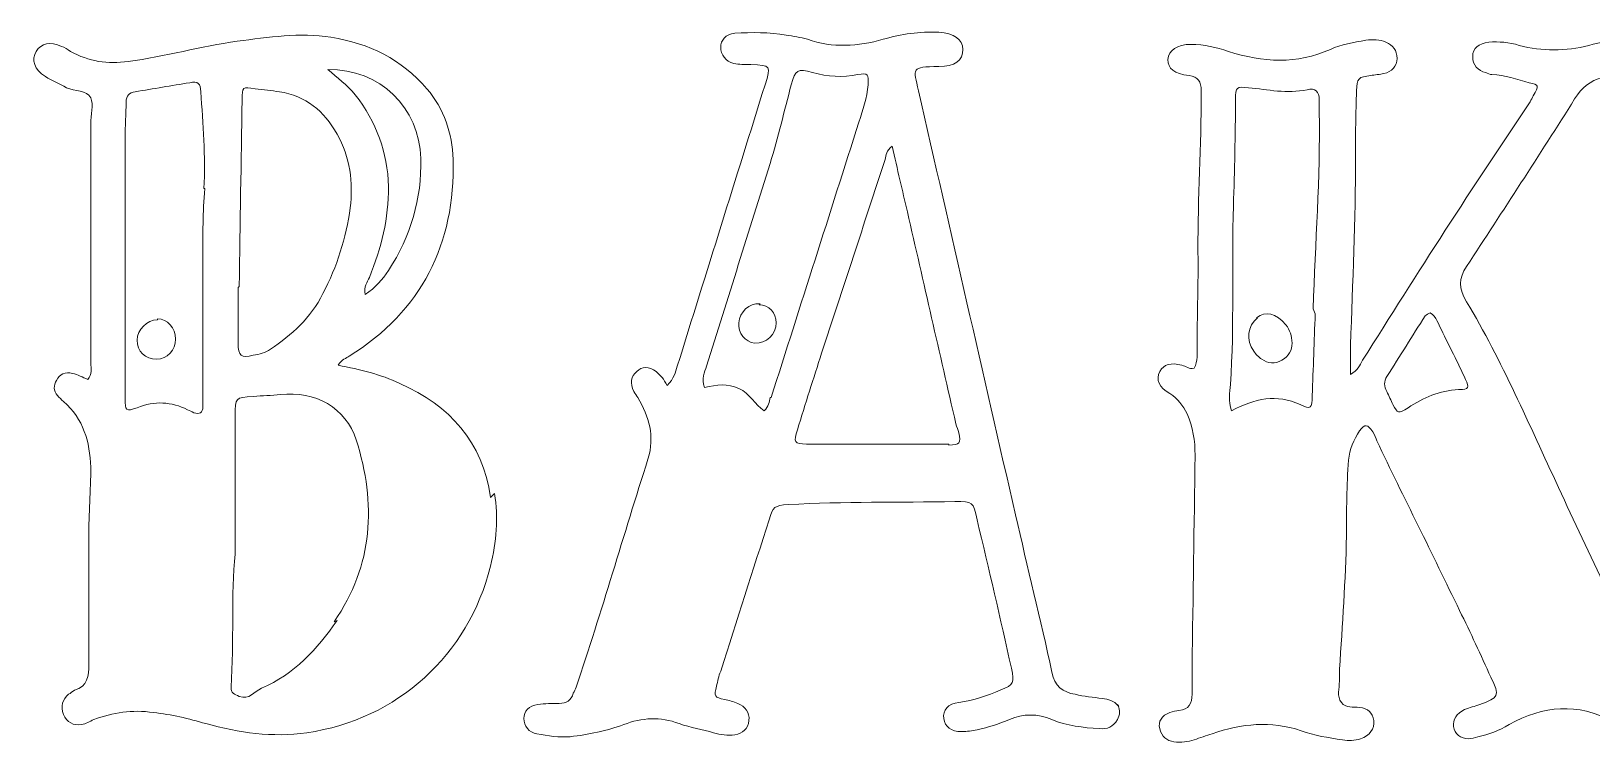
# Model space of a CAD drawing. Header units: inches. Extents: x 66 to 1014, y -940 to -139.
# Drawn here: x 65.6 to 515.6, y -939.5 to -734.3 of the extents above; entities that cross this region are included whole.
import ezdxf

# ---------------------------------------------------------------- set-up
doc = ezdxf.new("R2010")
doc.units = ezdxf.units.IN
doc.header["$MEASUREMENT"] = 0
doc.layers.add('Layer 1', color=7, linetype='Continuous')

# ---------------------------------------------------------------- blocks, each defined once
blk = doc.blocks.new('block 5')
at = {"layer": 'Layer 1', "lineweight": 0}
for points, knots in [([(199.16, -867.62), (199.16, -867.62), (198.01, -868.79), (198.01, -868.79), (195.68, -852.77), (186.36, -842.29), (171.82, -835.89), (166.28, -833.27), (160.45, -831.81), (154.05, -830.66), (155.22, -828.91), (156.37, -828.62), (157.26, -828.04), (178.22, -814.95), (187.82, -795.73), (187.24, -771.27), (186.95, -763.72), (184.62, -756.72), (179.66, -750.91), (172.39, -742.47), (163.07, -737.79), (152.01, -736.06), (142.99, -734.6), (133.97, -736.06), (124.95, -737.22), (114.47, -738.68), (104.28, -741.58), (93.51, -743.04), (87.68, -743.91), (82.16, -743.04), (76.91, -740.14), (76.05, -739.54), (75.16, -738.97), (74.3, -738.68), (71.09, -737.22), (68.47, -737.79), (67.01, -740.14), (65.57, -742.47), (66.43, -745.37), (69.64, -747.41), (71.68, -748.56), (73.72, -749.45), (75.74, -750.6), (78.08, -751.77), (81.57, -751.2), (82.74, -753.52), (83.6, -755.56), (82.74, -758.47), (82.74, -761.08), (82.74, -761.08), (82.74, -830.08), (82.74, -830.08), (82.74, -831.52), (83.32, -833.27), (81.85, -834.74), (80.41, -834.16), (78.95, -833.27), (77.49, -832.99), (75.45, -832.41), (73.72, -833.27), (72.84, -835.02), (71.97, -836.49), (71.97, -837.93), (73.12, -839.39), (73.72, -839.97), (74.3, -840.56), (74.87, -841.14), (80.7, -846.08), (82.45, -852.77), (82.74, -860.06), (82.74, -866.75), (82.16, -873.45), (82.16, -880.14), (82.16, -880.14), (82.16, -916.81), (82.16, -916.81), (82.16, -920.31), (81.85, -923.22), (78.08, -924.39), (77.49, -924.68), (76.91, -925.26), (76.33, -925.54), (74.59, -927.01), (74.01, -929.04), (74.87, -931.37), (75.74, -933.7), (77.78, -934.58), (80.12, -934.29), (81.28, -933.99), (82.45, -933.41), (83.6, -932.83), (89.14, -930.79), (94.66, -929.91), (100.78, -930.79), (106.03, -931.37), (110.97, -932.54), (115.91, -933.99), (125.53, -936.62), (135.12, -938.06), (145.03, -936.62), (171.22, -932.83), (191.61, -914.2), (198.01, -888.58), (199.76, -881.6), (200.34, -874.62), (199.16, -867.62)], [0, 0, 0, 0, 1, 1, 1, 2, 2, 2, 3, 3, 3, 4, 4, 4, 5, 5, 5, 6, 6, 6, 7, 7, 7, 8, 8, 8, 9, 9, 9, 10, 10, 10, 11, 11, 11, 12, 12, 12, 13, 13, 13, 14, 14, 14, 15, 15, 15, 16, 16, 16, 17, 17, 17, 18, 18, 18, 19, 19, 19, 20, 20, 20, 21, 21, 21, 22, 22, 22, 23, 23, 23, 24, 24, 24, 25, 25, 25, 26, 26, 26, 27, 27, 27, 28, 28, 28, 29, 29, 29, 30, 30, 30, 31, 31, 31, 32, 32, 32, 33, 33, 33, 34, 34, 34, 35, 35, 35, 35]), ([(177.91, -770.99), (178.22, -782.62), (175.01, -793.39), (168.61, -803.29), (166.86, -805.91), (164.82, -808.24), (161.91, -810.27), (161.34, -807.95), (162.49, -806.79), (163.07, -805.33), (166.57, -796.89), (168.61, -788.16), (168.61, -779.14), (168.32, -769.24), (165.11, -760.5), (159.01, -752.64), (156.66, -749.73), (153.76, -747.7), (151.14, -745.37), (165.99, -745.08), (177.62, -756.43), (177.91, -770.99)], [0, 0, 0, 0, 1, 1, 1, 2, 2, 2, 3, 3, 3, 4, 4, 4, 5, 5, 5, 6, 6, 6, 7, 7, 7, 7]), ([(115.05, -799.79), (115.05, -799.79), (115.05, -842.6), (115.05, -842.6), (115.05, -844.33), (114.18, -844.93), (112.43, -844.33), (111.84, -844.04), (111.26, -843.75), (110.68, -843.47), (106.03, -841.14), (101.07, -840.85), (96.12, -842.89), (92.93, -844.04), (92.62, -843.75), (92.62, -840.26), (92.62, -840.26), (92.62, -765.16), (92.62, -765.16), (92.62, -761.68), (92.93, -758.18), (92.93, -754.68), (92.93, -752.95), (93.8, -752.06), (95.55, -751.77), (100.78, -750.91), (106.03, -750.02), (111.26, -749.16), (113.59, -748.56), (114.47, -749.45), (114.47, -751.77), (115.05, -761.08), (115.91, -770.41), (115.34, -779.72), (115.34, -779.72), (115.62, -779.72), (115.62, -779.72), (115.05, -786.41), (115.05, -793.1), (115.05, -799.79)], [0, 0, 0, 0, 1, 1, 1, 2, 2, 2, 3, 3, 3, 4, 4, 4, 5, 5, 5, 6, 6, 6, 7, 7, 7, 8, 8, 8, 9, 9, 9, 10, 10, 10, 11, 11, 11, 12, 12, 12, 13, 13, 13, 13]), ([(125.24, -808.24), (125.24, -808.24), (125.53, -807.95), (125.53, -807.95), (125.82, -789.62), (126.1, -771.85), (126.39, -754.1), (126.39, -750.31), (126.39, -750.31), (130.18, -750.91), (132.51, -751.2), (134.84, -751.48), (137.16, -751.77), (144.74, -752.95), (149.97, -757.31), (153.76, -764), (157.55, -770.7), (158.41, -777.97), (157.55, -785.25), (156.37, -793.98), (153.76, -802.14), (149.68, -809.99), (146.2, -816.98), (140.66, -821.93), (134.55, -826), (133.09, -827.16), (131.35, -827.45), (129.6, -827.75), (126.1, -828.62), (125.24, -828.04), (125.24, -824.25), (125.24, -824.25), (125.24, -808.24), (125.24, -808.24)], [0, 0, 0, 0, 1, 1, 1, 2, 2, 2, 3, 3, 3, 4, 4, 4, 5, 5, 5, 6, 6, 6, 7, 7, 7, 8, 8, 8, 9, 9, 9, 10, 10, 10, 11, 11, 11, 11]), ([(153.76, -904.29), (147.93, -912.45), (141.53, -919.74), (131.93, -923.81), (129.89, -924.68), (128.43, -927.29), (125.53, -926.14), (124.07, -925.54), (123.2, -925.26), (123.2, -923.51), (124.07, -910.12), (123.2, -896.74), (124.36, -885.08), (124.36, -885.08), (124.36, -845.22), (124.36, -845.22), (124.36, -839.97), (124.36, -839.97), (129.6, -839.68), (132.22, -839.39), (134.84, -839.39), (137.45, -839.1), (147.36, -837.93), (156.37, -842.89), (159.3, -852.2), (165.11, -870.54), (164.24, -888.29), (152.89, -904.6), (152.89, -904.6), (153.76, -904.29), (153.76, -904.29)], [0, 0, 0, 0, 1, 1, 1, 2, 2, 2, 3, 3, 3, 4, 4, 4, 5, 5, 5, 6, 6, 6, 7, 7, 7, 8, 8, 8, 9, 9, 9, 10, 10, 10, 10])]:
    blk.add_open_spline(points, degree=3, knots=knots, dxfattribs=at)
blk = doc.blocks.new('block 6')
at = {"layer": 'Layer 1', "lineweight": 0}
for points, knots in [([(378.94, -928.81), (377.8, -927.46), (376.22, -926.97), (374.4, -926.72), (371.78, -926.43), (369.16, -926.14), (366.55, -925.54), (363.05, -924.97), (360.72, -923.22), (359.86, -919.14), (356.65, -904.01), (352.86, -888.87), (349.38, -873.74), (340.05, -832.99), (330.74, -792.24), (321.41, -751.48), (319.97, -745.08), (319.09, -744.5), (327.24, -744.5), (331.9, -744.5), (334.24, -742.75), (334.24, -739.54), (334.24, -736.64), (331.61, -734.89), (327.24, -734.6), (321.72, -734.31), (316.47, -735.18), (311.24, -736.64), (303.95, -738.68), (296.68, -739.25), (289.4, -736.64), (287.37, -736.06), (285.34, -735.75), (283.3, -735.47), (278.34, -734.6), (273.39, -734.6), (268.45, -734.89), (265.82, -735.18), (264.38, -736.93), (264.38, -738.97), (264.38, -741), (265.82, -743.04), (268.16, -743.62), (269.61, -743.91), (271.36, -743.91), (273.11, -743.91), (278.93, -744.2), (278.93, -744.2), (277.18, -749.73), (268.74, -776.81), (260.3, -803.87), (251.86, -830.95), (251.28, -832.7), (250.97, -834.45), (248.95, -836.49), (248.36, -835.6), (248.07, -834.74), (247.49, -834.16), (246.91, -833.56), (246.32, -832.99), (245.74, -832.41), (243.7, -830.95), (241.66, -830.95), (240.2, -832.41), (238.47, -833.85), (238.16, -835.89), (239.34, -838.22), (239.62, -838.81), (240.2, -839.39), (240.51, -839.97), (243.7, -845.5), (245.45, -851.02), (243.41, -857.74), (236.43, -879.56), (230.03, -901.68), (222.74, -923.51), (222.45, -924.1), (222.16, -924.68), (221.87, -925.26), (221.3, -927.29), (219.84, -928.18), (217.8, -928.18), (215.76, -928.18), (213.72, -928.18), (211.68, -928.47), (209.07, -928.76), (207.61, -930.5), (207.61, -932.54), (207.61, -934.58), (209.07, -936.62), (211.39, -936.91), (214.59, -937.49), (217.8, -938.06), (220.99, -937.77), (226.24, -937.2), (231.47, -936.03), (236.43, -934.29), (241.66, -932.25), (246.91, -931.95), (252.43, -933.99), (255.64, -935.16), (259.13, -935.74), (262.34, -936.62), (264.38, -937.2), (266.41, -937.49), (268.45, -937.2), (270.78, -936.91), (272.22, -935.45), (272.53, -933.12), (272.82, -930.79), (271.36, -929.04), (269.32, -928.18), (268.16, -927.58), (266.7, -927.29), (265.53, -927.01), (262.62, -926.43), (262.34, -926.14), (263.2, -923.22), (263.49, -921.77), (263.78, -920.31), (264.38, -918.85), (269.03, -904.29), (273.68, -889.75), (278.34, -875.2), (279.51, -871.41), (279.8, -871.12), (283.88, -870.83), (299.88, -869.95), (315.89, -870.25), (331.9, -869.95), (337.14, -869.95), (337.14, -869.95), (338.3, -875.2), (341.8, -889.47), (345.01, -903.72), (348.2, -917.99), (349.07, -922.35), (349.07, -922.64), (345.01, -924.39), (341.22, -925.85), (337.43, -927.29), (333.07, -927.89), (329.86, -928.18), (328.41, -930.22), (328.7, -932.54), (328.99, -934.87), (330.74, -936.31), (333.93, -936.31), (335.39, -936.31), (336.86, -936.03), (338.3, -935.74), (341.51, -935.16), (344.7, -933.99), (347.63, -932.83), (351.7, -931.08), (355.78, -931.08), (359.86, -932.83), (364.22, -934.58), (368.88, -935.16), (373.53, -935.45), (375.86, -935.74), (377.61, -934.87), (378.76, -932.83), (379.57, -931.48), (379.64, -930.14), (378.94, -928.81)], [0, 0, 0, 0, 1, 1, 1, 2, 2, 2, 3, 3, 3, 4, 4, 4, 5, 5, 5, 6, 6, 6, 7, 7, 7, 8, 8, 8, 9, 9, 9, 10, 10, 10, 11, 11, 11, 12, 12, 12, 13, 13, 13, 14, 14, 14, 15, 15, 15, 16, 16, 16, 17, 17, 17, 18, 18, 18, 19, 19, 19, 20, 20, 20, 21, 21, 21, 22, 22, 22, 23, 23, 23, 24, 24, 24, 25, 25, 25, 26, 26, 26, 27, 27, 27, 28, 28, 28, 29, 29, 29, 30, 30, 30, 31, 31, 31, 32, 32, 32, 33, 33, 33, 34, 34, 34, 35, 35, 35, 36, 36, 36, 37, 37, 37, 38, 38, 38, 39, 39, 39, 40, 40, 40, 41, 41, 41, 42, 42, 42, 43, 43, 43, 44, 44, 44, 45, 45, 45, 46, 46, 46, 47, 47, 47, 48, 48, 48, 49, 49, 49, 50, 50, 50, 51, 51, 51, 52, 52, 52, 53, 53, 53, 54, 54, 54, 55, 55, 55, 55]), ([(278.93, -839.97), (278.93, -839.97), (278.63, -839.97), (278.63, -839.97), (278.34, -841.14), (278.34, -842.6), (276.89, -843.75), (274.26, -842.01), (272.82, -838.81), (269.61, -837.35), (266.41, -835.89), (263.2, -836.2), (259.72, -837.06), (258.84, -834.45), (259.72, -832.7), (260.3, -830.95), (266.41, -811.45), (272.53, -791.95), (278.63, -772.45), (280.97, -764.87), (282.7, -757.31), (284.74, -749.73), (285.91, -745.37), (286.49, -745.08), (290.86, -746.24), (295.22, -747.41), (299.59, -747.7), (303.95, -746.83), (306.87, -746.24), (307.16, -746.83), (306.87, -749.73), (306.59, -753.52), (305.41, -757), (304.24, -760.5), (295.8, -786.99), (287.37, -813.49), (278.93, -839.97)], [0, 0, 0, 0, 1, 1, 1, 2, 2, 2, 3, 3, 3, 4, 4, 4, 5, 5, 5, 6, 6, 6, 7, 7, 7, 8, 8, 8, 9, 9, 9, 10, 10, 10, 11, 11, 11, 12, 12, 12, 12]), ([(330.16, -853.66), (330.16, -853.66), (330.16, -853.37), (330.16, -853.37), (330.16, -853.37), (289.11, -853.37), (289.11, -853.37), (285.62, -853.37), (285.34, -852.77), (286.49, -849.29), (288.82, -841.72), (291.14, -834.45), (293.47, -827.16), (299.59, -808.54), (305.7, -789.91), (311.82, -771.27), (312.11, -770.12), (312.11, -768.66), (313.86, -767.49), (315.32, -774.18), (316.76, -780.29), (318.22, -786.41), (322.88, -806.79), (327.53, -827.16), (332.2, -847.54), (332.49, -848.41), (332.78, -849.29), (333.07, -850.16), (333.65, -853.06), (333.36, -853.66), (330.16, -853.66)], [0, 0, 0, 0, 1, 1, 1, 2, 2, 2, 3, 3, 3, 4, 4, 4, 5, 5, 5, 6, 6, 6, 7, 7, 7, 8, 8, 8, 9, 9, 9, 10, 10, 10, 10])]:
    blk.add_open_spline(points, degree=3, knots=knots, dxfattribs=at)
blk = doc.blocks.new('block 7')
at = {"layer": 'Layer 1', "lineweight": 0}
for points, knots in [([(546.15, -932.54), (545.91, -930.69), (544.94, -929.39), (543.39, -928.65), (542.09, -928.47), (540.61, -928.47), (539.15, -928.47), (536.53, -928.18), (534.78, -927.01), (533.63, -924.39), (524.3, -904.89), (514.99, -885.39), (505.97, -865.87), (497.53, -847.83), (489.67, -829.49), (479.47, -812.31), (477.15, -808.54), (477.15, -805.62), (479.47, -802.14), (489.95, -786.12), (500.43, -770.12), (510.63, -753.81), (512.67, -750.6), (514.99, -748.56), (518.78, -747.7), (522.28, -747.12), (525.47, -747.12), (528.97, -747.12), (531.88, -747.12), (533.92, -745.37), (534.2, -743.04), (534.49, -740.72), (533.05, -738.68), (530.13, -737.79), (528.68, -737.22), (526.93, -736.93), (525.18, -736.93), (521.68, -736.64), (518.2, -737.5), (514.7, -738.39), (508.01, -740.14), (501.32, -740.14), (494.63, -738.39), (491.7, -737.5), (488.8, -737.22), (485.88, -737.5), (482.97, -737.79), (481.22, -739.25), (481.22, -741.58), (481.22, -744.2), (482.68, -745.66), (485.01, -746.24), (485.59, -746.54), (486.18, -746.83), (486.76, -746.83), (490.55, -746.83), (494.03, -748.27), (497.53, -749.16), (500.43, -749.73), (500.43, -750.02), (498.69, -752.95), (498.4, -753.52), (498.11, -754.1), (497.82, -754.68), (481.22, -779.14), (465.22, -804.18), (449.49, -829.2), (448.63, -830.66), (448.05, -832.12), (446.01, -833.27), (446.01, -833.27), (446.01, -824.83), (446.01, -824.83), (446.59, -806.79), (447.45, -788.74), (447.45, -770.7), (447.45, -764.29), (447.45, -757.89), (447.76, -751.48), (447.76, -747.99), (448.34, -747.41), (451.84, -747.12), (452.99, -746.83), (454.45, -746.83), (455.61, -746.54), (457.93, -745.95), (459.4, -744.5), (459.4, -742.16), (459.4, -739.83), (458.24, -738.39), (456.2, -737.5), (454.45, -736.64), (452.41, -736.64), (450.38, -736.93), (446.88, -737.5), (443.39, -738.1), (440.18, -739.54), (430.59, -743.91), (420.68, -743.33), (410.78, -740.14), (407.3, -738.97), (403.8, -738.1), (400.01, -738.1), (395.93, -738.1), (393.61, -739.83), (393.32, -742.47), (393.32, -745.08), (395.07, -746.54), (399.43, -747.12), (402.05, -747.41), (402.93, -748.87), (402.93, -751.48), (402.93, -751.48), (402.93, -754.97), (402.93, -754.97), (402.93, -770.12), (401.76, -785.25), (402.05, -800.39), (402.05, -808.54), (401.76, -816.68), (401.76, -824.83), (401.76, -827.16), (402.05, -829.49), (400.9, -831.52), (399.43, -831.81), (398.57, -830.95), (397.4, -830.66), (394.18, -829.79), (392.16, -830.37), (390.99, -832.41), (389.82, -834.74), (390.7, -837.06), (393.9, -838.81), (396.22, -840.26), (397.68, -842.29), (398.86, -844.62), (400.59, -848.41), (401.18, -852.49), (401.18, -856.56), (400.9, -876.95), (400.59, -897.31), (400.3, -917.7), (400.3, -917.7), (400.3, -925.54), (400.3, -925.54), (400.3, -928.18), (399.43, -929.91), (396.53, -930.22), (395.65, -930.22), (394.78, -930.5), (393.9, -930.79), (391.57, -931.66), (390.41, -933.41), (390.99, -935.45), (391.57, -937.77), (393.03, -938.95), (395.07, -939.24), (397.11, -939.52), (399.15, -939.24), (400.9, -938.66), (402.63, -938.06), (404.38, -937.49), (406.13, -936.91), (414.57, -933.99), (423.01, -933.12), (431.74, -936.03), (435.53, -937.49), (439.61, -938.06), (443.68, -938.66), (445.43, -938.95), (447.17, -938.95), (448.91, -938.35), (451.53, -937.49), (452.99, -935.45), (452.7, -933.12), (452.41, -930.79), (450.95, -929.62), (448.63, -929.33), (446.88, -929.04), (444.55, -929.62), (443.39, -927.89), (441.93, -926.14), (442.8, -923.81), (442.8, -921.77), (442.8, -921.77), (442.8, -918.27), (442.8, -918.27), (443.68, -905.47), (444.55, -892.66), (444.84, -879.85), (444.84, -872.58), (444.84, -865.29), (445.43, -858.02), (445.72, -854.81), (446.88, -852.2), (448.63, -849.58), (450.09, -847.54), (450.95, -847.54), (452.41, -849.87), (452.99, -850.74), (453.28, -851.62), (453.57, -852.49), (461.43, -868.79), (469.59, -885.08), (477.45, -901.39), (480.65, -907.79), (483.55, -914.2), (486.47, -920.6), (489.09, -926.14), (488.8, -926.43), (483.26, -928.47), (481.82, -929.04), (480.36, -929.33), (478.9, -929.91), (476.57, -931.08), (475.41, -932.83), (475.7, -934.87), (475.99, -936.91), (477.74, -938.35), (480.07, -938.35), (480.93, -938.35), (481.82, -938.06), (482.68, -937.77), (485.88, -937.2), (488.8, -936.03), (491.7, -934.29), (501.61, -928.76), (511.49, -927.89), (521.68, -933.41), (522.86, -933.99), (524.3, -934.58), (525.76, -935.16), (529.84, -936.62), (533.92, -937.49), (538.28, -937.77), (540.03, -937.77), (541.78, -937.77), (543.53, -936.91), (545.26, -936.03), (546.43, -934.58), (546.15, -932.54)], [0, 0, 0, 0, 1, 1, 1, 2, 2, 2, 3, 3, 3, 4, 4, 4, 5, 5, 5, 6, 6, 6, 7, 7, 7, 8, 8, 8, 9, 9, 9, 10, 10, 10, 11, 11, 11, 12, 12, 12, 13, 13, 13, 14, 14, 14, 15, 15, 15, 16, 16, 16, 17, 17, 17, 18, 18, 18, 19, 19, 19, 20, 20, 20, 21, 21, 21, 22, 22, 22, 23, 23, 23, 24, 24, 24, 25, 25, 25, 26, 26, 26, 27, 27, 27, 28, 28, 28, 29, 29, 29, 30, 30, 30, 31, 31, 31, 32, 32, 32, 33, 33, 33, 34, 34, 34, 35, 35, 35, 36, 36, 36, 37, 37, 37, 38, 38, 38, 39, 39, 39, 40, 40, 40, 41, 41, 41, 42, 42, 42, 43, 43, 43, 44, 44, 44, 45, 45, 45, 46, 46, 46, 47, 47, 47, 48, 48, 48, 49, 49, 49, 50, 50, 50, 51, 51, 51, 52, 52, 52, 53, 53, 53, 54, 54, 54, 55, 55, 55, 56, 56, 56, 57, 57, 57, 58, 58, 58, 59, 59, 59, 60, 60, 60, 61, 61, 61, 62, 62, 62, 63, 63, 63, 64, 64, 64, 65, 65, 65, 66, 66, 66, 67, 67, 67, 68, 68, 68, 69, 69, 69, 70, 70, 70, 71, 71, 71, 72, 72, 72, 73, 73, 73, 74, 74, 74, 75, 75, 75, 76, 76, 76, 77, 77, 77, 78, 78, 78, 79, 79, 79, 80, 80, 80, 80]), ([(435.82, -815.81), (435.53, -823.68), (435.24, -831.52), (434.95, -839.39), (434.95, -843.18), (434.65, -843.47), (431.45, -842.01), (424.76, -838.81), (418.36, -840.26), (411.66, -843.75), (410.78, -840.85), (411.07, -838.52), (411.38, -836.2), (412.53, -819.01), (411.66, -801.83), (412.24, -784.66), (412.53, -774.48), (412.82, -764.29), (412.82, -754.1), (412.82, -750.31), (413.11, -750.31), (416.61, -750.6), (422.15, -751.2), (427.67, -752.35), (433.49, -751.2), (435.82, -750.6), (436.99, -751.77), (436.99, -754.1), (436.99, -754.1), (436.99, -757.6), (436.99, -757.6), (437.28, -776.52), (435.82, -795.43), (435.24, -814.35), (435.24, -814.35), (435.82, -815.81), (435.82, -815.81)], [0, 0, 0, 0, 1, 1, 1, 2, 2, 2, 3, 3, 3, 4, 4, 4, 5, 5, 5, 6, 6, 6, 7, 7, 7, 8, 8, 8, 9, 9, 9, 10, 10, 10, 11, 11, 11, 12, 12, 12, 12]), ([(477.45, -837.64), (477.45, -837.64), (477.15, -837.64), (477.15, -837.64), (471.63, -837.93), (466.97, -839.97), (462.61, -842.89), (459.68, -844.62), (459.68, -844.62), (458.24, -842.01), (457.65, -840.85), (457.07, -839.39), (456.49, -838.22), (455.61, -836.77), (455.61, -835.31), (456.49, -833.85), (460.26, -828.04), (463.76, -822.22), (467.55, -816.39), (467.84, -816.1), (468.42, -815.81), (469.01, -815.52), (470.74, -816.68), (471.34, -818.72), (472.2, -820.47), (474.53, -825.12), (476.86, -829.79), (479.18, -834.74), (480.36, -837.06), (480.07, -837.64), (477.45, -837.64)], [0, 0, 0, 0, 1, 1, 1, 2, 2, 2, 3, 3, 3, 4, 4, 4, 5, 5, 5, 6, 6, 6, 7, 7, 7, 8, 8, 8, 9, 9, 9, 10, 10, 10, 10])]:
    blk.add_open_spline(points, degree=3, knots=knots, dxfattribs=at)
blk = doc.blocks.new('block 4')
at = {"layer": 'Layer 1', "lineweight": 0}
for points, knots in [([(275.43, -813.2), (275.43, -813.2), (275.72, -812.91), (275.72, -812.91), (272.53, -812.6), (269.89, -815.24), (269.61, -818.43), (269.32, -821.35), (271.36, -823.97), (274.26, -824.25), (277.47, -824.54), (280.38, -821.64), (280.38, -818.43), (280.38, -815.52), (278.34, -813.2), (275.43, -813.2)], [0, 0, 0, 0, 1, 1, 1, 2, 2, 2, 3, 3, 3, 4, 4, 4, 5, 5, 5, 5]), ([(275.43, -813.2), (275.43, -813.2), (275.72, -812.91), (275.72, -812.91), (272.53, -812.6), (269.89, -815.24), (269.61, -818.43), (269.32, -821.35), (271.36, -823.97), (274.26, -824.25), (277.47, -824.54), (280.38, -821.64), (280.38, -818.43), (280.38, -815.52), (278.34, -813.2), (275.43, -813.2)], [0, 0, 0, 0, 1, 1, 1, 2, 2, 2, 3, 3, 3, 4, 4, 4, 5, 5, 5, 5]), ([(275.43, -813.2), (275.43, -813.2), (275.72, -812.91), (275.72, -812.91), (272.53, -812.6), (269.89, -815.24), (269.61, -818.43), (269.32, -821.35), (271.36, -823.97), (274.26, -824.25), (277.47, -824.54), (280.38, -821.64), (280.38, -818.43), (280.38, -815.52), (278.34, -813.2), (275.43, -813.2)], [0, 0, 0, 0, 1, 1, 1, 2, 2, 2, 3, 3, 3, 4, 4, 4, 5, 5, 5, 5]), ([(275.43, -813.2), (275.43, -813.2), (275.72, -812.91), (275.72, -812.91), (272.53, -812.6), (269.89, -815.24), (269.61, -818.43), (269.32, -821.35), (271.36, -823.97), (274.26, -824.25), (277.47, -824.54), (280.38, -821.64), (280.38, -818.43), (280.38, -815.52), (278.34, -813.2), (275.43, -813.2)], [0, 0, 0, 0, 1, 1, 1, 2, 2, 2, 3, 3, 3, 4, 4, 4, 5, 5, 5, 5]), ([(275.43, -813.2), (275.43, -813.2), (275.72, -812.91), (275.72, -812.91), (272.53, -812.6), (269.89, -815.24), (269.61, -818.43), (269.32, -821.35), (271.36, -823.97), (274.26, -824.25), (277.47, -824.54), (280.38, -821.64), (280.38, -818.43), (280.38, -815.52), (278.34, -813.2), (275.43, -813.2)], [0, 0, 0, 0, 1, 1, 1, 2, 2, 2, 3, 3, 3, 4, 4, 4, 5, 5, 5, 5]), ([(275.43, -813.2), (275.43, -813.2), (275.72, -812.91), (275.72, -812.91), (272.53, -812.6), (269.89, -815.24), (269.61, -818.43), (269.32, -821.35), (271.36, -823.97), (274.26, -824.25), (277.47, -824.54), (280.38, -821.64), (280.38, -818.43), (280.38, -815.52), (278.34, -813.2), (275.43, -813.2)], [0, 0, 0, 0, 1, 1, 1, 2, 2, 2, 3, 3, 3, 4, 4, 4, 5, 5, 5, 5]), ([(275.43, -813.2), (275.43, -813.2), (275.72, -812.91), (275.72, -812.91), (272.53, -812.6), (269.89, -815.24), (269.61, -818.43), (269.32, -821.35), (271.36, -823.97), (274.26, -824.25), (277.47, -824.54), (280.38, -821.64), (280.38, -818.43), (280.38, -815.52), (278.34, -813.2), (275.43, -813.2)], [0, 0, 0, 0, 1, 1, 1, 2, 2, 2, 3, 3, 3, 4, 4, 4, 5, 5, 5, 5]), ([(275.43, -813.2), (275.43, -813.2), (275.72, -812.91), (275.72, -812.91), (272.53, -812.6), (269.89, -815.24), (269.61, -818.43), (269.32, -821.35), (271.36, -823.97), (274.26, -824.25), (277.47, -824.54), (280.38, -821.64), (280.38, -818.43), (280.38, -815.52), (278.34, -813.2), (275.43, -813.2)], [0, 0, 0, 0, 1, 1, 1, 2, 2, 2, 3, 3, 3, 4, 4, 4, 5, 5, 5, 5]), ([(275.43, -813.2), (275.43, -813.2), (275.72, -812.91), (275.72, -812.91), (272.53, -812.6), (269.89, -815.24), (269.61, -818.43), (269.32, -821.35), (271.36, -823.97), (274.26, -824.25), (277.47, -824.54), (280.38, -821.64), (280.38, -818.43), (280.38, -815.52), (278.34, -813.2), (275.43, -813.2)], [0, 0, 0, 0, 1, 1, 1, 2, 2, 2, 3, 3, 3, 4, 4, 4, 5, 5, 5, 5]), ([(275.43, -813.2), (275.43, -813.2), (275.72, -812.91), (275.72, -812.91), (272.53, -812.6), (269.89, -815.24), (269.61, -818.43), (269.32, -821.35), (271.36, -823.97), (274.26, -824.25), (277.47, -824.54), (280.38, -821.64), (280.38, -818.43), (280.38, -815.52), (278.34, -813.2), (275.43, -813.2)], [0, 0, 0, 0, 1, 1, 1, 2, 2, 2, 3, 3, 3, 4, 4, 4, 5, 5, 5, 5]), ([(275.43, -813.2), (275.43, -813.2), (275.72, -812.91), (275.72, -812.91), (272.53, -812.6), (269.89, -815.24), (269.61, -818.43), (269.32, -821.35), (271.36, -823.97), (274.26, -824.25), (277.47, -824.54), (280.38, -821.64), (280.38, -818.43), (280.38, -815.52), (278.34, -813.2), (275.43, -813.2)], [0, 0, 0, 0, 1, 1, 1, 2, 2, 2, 3, 3, 3, 4, 4, 4, 5, 5, 5, 5]), ([(275.43, -813.2), (275.43, -813.2), (275.72, -812.91), (275.72, -812.91), (272.53, -812.6), (269.89, -815.24), (269.61, -818.43), (269.32, -821.35), (271.36, -823.97), (274.26, -824.25), (277.47, -824.54), (280.38, -821.64), (280.38, -818.43), (280.38, -815.52), (278.34, -813.2), (275.43, -813.2)], [0, 0, 0, 0, 1, 1, 1, 2, 2, 2, 3, 3, 3, 4, 4, 4, 5, 5, 5, 5]), ([(275.43, -813.2), (275.43, -813.2), (275.72, -812.91), (275.72, -812.91), (272.53, -812.6), (269.89, -815.24), (269.61, -818.43), (269.32, -821.35), (271.36, -823.97), (274.26, -824.25), (277.47, -824.54), (280.38, -821.64), (280.38, -818.43), (280.38, -815.52), (278.34, -813.2), (275.43, -813.2)], [0, 0, 0, 0, 1, 1, 1, 2, 2, 2, 3, 3, 3, 4, 4, 4, 5, 5, 5, 5]), ([(275.43, -813.2), (275.43, -813.2), (275.72, -812.91), (275.72, -812.91), (272.53, -812.6), (269.89, -815.24), (269.61, -818.43), (269.32, -821.35), (271.36, -823.97), (274.26, -824.25), (277.47, -824.54), (280.38, -821.64), (280.38, -818.43), (280.38, -815.52), (278.34, -813.2), (275.43, -813.2)], [0, 0, 0, 0, 1, 1, 1, 2, 2, 2, 3, 3, 3, 4, 4, 4, 5, 5, 5, 5]), ([(275.43, -813.2), (275.43, -813.2), (275.72, -812.91), (275.72, -812.91), (272.53, -812.6), (269.89, -815.24), (269.61, -818.43), (269.32, -821.35), (271.36, -823.97), (274.26, -824.25), (277.47, -824.54), (280.38, -821.64), (280.38, -818.43), (280.38, -815.52), (278.34, -813.2), (275.43, -813.2)], [0, 0, 0, 0, 1, 1, 1, 2, 2, 2, 3, 3, 3, 4, 4, 4, 5, 5, 5, 5]), ([(101.95, -817.27), (101.95, -817.27), (101.95, -817.56), (101.95, -817.56), (99.03, -817.56), (96.12, -820.47), (96.12, -823.39), (96.12, -826.58), (98.45, -828.91), (101.66, -828.91), (104.85, -828.91), (107.18, -826.29), (107.18, -823.08), (107.18, -819.89), (104.85, -817.27), (101.95, -817.27)], [0, 0, 0, 0, 1, 1, 1, 2, 2, 2, 3, 3, 3, 4, 4, 4, 5, 5, 5, 5]), ([(101.95, -817.27), (101.95, -817.27), (101.95, -817.56), (101.95, -817.56), (99.03, -817.56), (96.12, -820.47), (96.12, -823.39), (96.12, -826.58), (98.45, -828.91), (101.66, -828.91), (104.85, -828.91), (107.18, -826.29), (107.18, -823.08), (107.18, -819.89), (104.85, -817.27), (101.95, -817.27)], [0, 0, 0, 0, 1, 1, 1, 2, 2, 2, 3, 3, 3, 4, 4, 4, 5, 5, 5, 5]), ([(101.95, -817.27), (101.95, -817.27), (101.95, -817.56), (101.95, -817.56), (99.03, -817.56), (96.12, -820.47), (96.12, -823.39), (96.12, -826.58), (98.45, -828.91), (101.66, -828.91), (104.85, -828.91), (107.18, -826.29), (107.18, -823.08), (107.18, -819.89), (104.85, -817.27), (101.95, -817.27)], [0, 0, 0, 0, 1, 1, 1, 2, 2, 2, 3, 3, 3, 4, 4, 4, 5, 5, 5, 5]), ([(101.95, -817.27), (101.95, -817.27), (101.95, -817.56), (101.95, -817.56), (99.03, -817.56), (96.12, -820.47), (96.12, -823.39), (96.12, -826.58), (98.45, -828.91), (101.66, -828.91), (104.85, -828.91), (107.18, -826.29), (107.18, -823.08), (107.18, -819.89), (104.85, -817.27), (101.95, -817.27)], [0, 0, 0, 0, 1, 1, 1, 2, 2, 2, 3, 3, 3, 4, 4, 4, 5, 5, 5, 5]), ([(101.95, -817.27), (101.95, -817.27), (101.95, -817.56), (101.95, -817.56), (99.03, -817.56), (96.12, -820.47), (96.12, -823.39), (96.12, -826.58), (98.45, -828.91), (101.66, -828.91), (104.85, -828.91), (107.18, -826.29), (107.18, -823.08), (107.18, -819.89), (104.85, -817.27), (101.95, -817.27)], [0, 0, 0, 0, 1, 1, 1, 2, 2, 2, 3, 3, 3, 4, 4, 4, 5, 5, 5, 5]), ([(101.95, -817.27), (101.95, -817.27), (101.95, -817.56), (101.95, -817.56), (99.03, -817.56), (96.12, -820.47), (96.12, -823.39), (96.12, -826.58), (98.45, -828.91), (101.66, -828.91), (104.85, -828.91), (107.18, -826.29), (107.18, -823.08), (107.18, -819.89), (104.85, -817.27), (101.95, -817.27)], [0, 0, 0, 0, 1, 1, 1, 2, 2, 2, 3, 3, 3, 4, 4, 4, 5, 5, 5, 5]), ([(101.95, -817.27), (101.95, -817.27), (101.95, -817.56), (101.95, -817.56), (99.03, -817.56), (96.12, -820.47), (96.12, -823.39), (96.12, -826.58), (98.45, -828.91), (101.66, -828.91), (104.85, -828.91), (107.18, -826.29), (107.18, -823.08), (107.18, -819.89), (104.85, -817.27), (101.95, -817.27)], [0, 0, 0, 0, 1, 1, 1, 2, 2, 2, 3, 3, 3, 4, 4, 4, 5, 5, 5, 5]), ([(101.95, -817.27), (101.95, -817.27), (101.95, -817.56), (101.95, -817.56), (99.03, -817.56), (96.12, -820.47), (96.12, -823.39), (96.12, -826.58), (98.45, -828.91), (101.66, -828.91), (104.85, -828.91), (107.18, -826.29), (107.18, -823.08), (107.18, -819.89), (104.85, -817.27), (101.95, -817.27)], [0, 0, 0, 0, 1, 1, 1, 2, 2, 2, 3, 3, 3, 4, 4, 4, 5, 5, 5, 5]), ([(101.95, -817.27), (101.95, -817.27), (101.95, -817.56), (101.95, -817.56), (99.03, -817.56), (96.12, -820.47), (96.12, -823.39), (96.12, -826.58), (98.45, -828.91), (101.66, -828.91), (104.85, -828.91), (107.18, -826.29), (107.18, -823.08), (107.18, -819.89), (104.85, -817.27), (101.95, -817.27)], [0, 0, 0, 0, 1, 1, 1, 2, 2, 2, 3, 3, 3, 4, 4, 4, 5, 5, 5, 5]), ([(101.95, -817.27), (101.95, -817.27), (101.95, -817.56), (101.95, -817.56), (99.03, -817.56), (96.12, -820.47), (96.12, -823.39), (96.12, -826.58), (98.45, -828.91), (101.66, -828.91), (104.85, -828.91), (107.18, -826.29), (107.18, -823.08), (107.18, -819.89), (104.85, -817.27), (101.95, -817.27)], [0, 0, 0, 0, 1, 1, 1, 2, 2, 2, 3, 3, 3, 4, 4, 4, 5, 5, 5, 5]), ([(101.95, -817.27), (101.95, -817.27), (101.95, -817.56), (101.95, -817.56), (99.03, -817.56), (96.12, -820.47), (96.12, -823.39), (96.12, -826.58), (98.45, -828.91), (101.66, -828.91), (104.85, -828.91), (107.18, -826.29), (107.18, -823.08), (107.18, -819.89), (104.85, -817.27), (101.95, -817.27)], [0, 0, 0, 0, 1, 1, 1, 2, 2, 2, 3, 3, 3, 4, 4, 4, 5, 5, 5, 5]), ([(101.95, -817.27), (101.95, -817.27), (101.95, -817.56), (101.95, -817.56), (99.03, -817.56), (96.12, -820.47), (96.12, -823.39), (96.12, -826.58), (98.45, -828.91), (101.66, -828.91), (104.85, -828.91), (107.18, -826.29), (107.18, -823.08), (107.18, -819.89), (104.85, -817.27), (101.95, -817.27)], [0, 0, 0, 0, 1, 1, 1, 2, 2, 2, 3, 3, 3, 4, 4, 4, 5, 5, 5, 5]), ([(101.95, -817.27), (101.95, -817.27), (101.95, -817.56), (101.95, -817.56), (99.03, -817.56), (96.12, -820.47), (96.12, -823.39), (96.12, -826.58), (98.45, -828.91), (101.66, -828.91), (104.85, -828.91), (107.18, -826.29), (107.18, -823.08), (107.18, -819.89), (104.85, -817.27), (101.95, -817.27)], [0, 0, 0, 0, 1, 1, 1, 2, 2, 2, 3, 3, 3, 4, 4, 4, 5, 5, 5, 5]), ([(101.95, -817.27), (101.95, -817.27), (101.95, -817.56), (101.95, -817.56), (99.03, -817.56), (96.12, -820.47), (96.12, -823.39), (96.12, -826.58), (98.45, -828.91), (101.66, -828.91), (104.85, -828.91), (107.18, -826.29), (107.18, -823.08), (107.18, -819.89), (104.85, -817.27), (101.95, -817.27)], [0, 0, 0, 0, 1, 1, 1, 2, 2, 2, 3, 3, 3, 4, 4, 4, 5, 5, 5, 5]), ([(101.95, -817.27), (101.95, -817.27), (101.95, -817.56), (101.95, -817.56), (99.03, -817.56), (96.12, -820.47), (96.12, -823.39), (96.12, -826.58), (98.45, -828.91), (101.66, -828.91), (104.85, -828.91), (107.18, -826.29), (107.18, -823.08), (107.18, -819.89), (104.85, -817.27), (101.95, -817.27)], [0, 0, 0, 0, 1, 1, 1, 2, 2, 2, 3, 3, 3, 4, 4, 4, 5, 5, 5, 5]), ([(427.38, -819.01), (424.47, -815.52), (421.55, -814.95), (418.93, -816.98), (418.93, -816.98), (419.22, -816.98), (419.22, -816.98), (416.32, -819.31), (415.74, -823.39), (418.07, -826.58), (418.65, -827.45), (419.51, -828.33), (420.4, -828.91), (422.15, -830.08), (424.18, -830.37), (426.22, -829.2), (428.24, -828.04), (429.13, -826.29), (429.13, -824.25), (429.13, -822.22), (428.55, -820.47), (427.38, -819.01)], [0, 0, 0, 0, 1, 1, 1, 2, 2, 2, 3, 3, 3, 4, 4, 4, 5, 5, 5, 6, 6, 6, 7, 7, 7, 7]), ([(427.38, -819.01), (424.47, -815.52), (421.55, -814.95), (418.93, -816.98), (418.93, -816.98), (419.22, -816.98), (419.22, -816.98), (416.32, -819.31), (415.74, -823.39), (418.07, -826.58), (418.65, -827.45), (419.51, -828.33), (420.4, -828.91), (422.15, -830.08), (424.18, -830.37), (426.22, -829.2), (428.24, -828.04), (429.13, -826.29), (429.13, -824.25), (429.13, -822.22), (428.55, -820.47), (427.38, -819.01)], [0, 0, 0, 0, 1, 1, 1, 2, 2, 2, 3, 3, 3, 4, 4, 4, 5, 5, 5, 6, 6, 6, 7, 7, 7, 7]), ([(427.38, -819.01), (424.47, -815.52), (421.55, -814.95), (418.93, -816.98), (418.93, -816.98), (419.22, -816.98), (419.22, -816.98), (416.32, -819.31), (415.74, -823.39), (418.07, -826.58), (418.65, -827.45), (419.51, -828.33), (420.4, -828.91), (422.15, -830.08), (424.18, -830.37), (426.22, -829.2), (428.24, -828.04), (429.13, -826.29), (429.13, -824.25), (429.13, -822.22), (428.55, -820.47), (427.38, -819.01)], [0, 0, 0, 0, 1, 1, 1, 2, 2, 2, 3, 3, 3, 4, 4, 4, 5, 5, 5, 6, 6, 6, 7, 7, 7, 7]), ([(427.38, -819.01), (424.47, -815.52), (421.55, -814.95), (418.93, -816.98), (418.93, -816.98), (419.22, -816.98), (419.22, -816.98), (416.32, -819.31), (415.74, -823.39), (418.07, -826.58), (418.65, -827.45), (419.51, -828.33), (420.4, -828.91), (422.15, -830.08), (424.18, -830.37), (426.22, -829.2), (428.24, -828.04), (429.13, -826.29), (429.13, -824.25), (429.13, -822.22), (428.55, -820.47), (427.38, -819.01)], [0, 0, 0, 0, 1, 1, 1, 2, 2, 2, 3, 3, 3, 4, 4, 4, 5, 5, 5, 6, 6, 6, 7, 7, 7, 7]), ([(427.38, -819.01), (424.47, -815.52), (421.55, -814.95), (418.93, -816.98), (418.93, -816.98), (419.22, -816.98), (419.22, -816.98), (416.32, -819.31), (415.74, -823.39), (418.07, -826.58), (418.65, -827.45), (419.51, -828.33), (420.4, -828.91), (422.15, -830.08), (424.18, -830.37), (426.22, -829.2), (428.24, -828.04), (429.13, -826.29), (429.13, -824.25), (429.13, -822.22), (428.55, -820.47), (427.38, -819.01)], [0, 0, 0, 0, 1, 1, 1, 2, 2, 2, 3, 3, 3, 4, 4, 4, 5, 5, 5, 6, 6, 6, 7, 7, 7, 7]), ([(427.38, -819.01), (424.47, -815.52), (421.55, -814.95), (418.93, -816.98), (418.93, -816.98), (419.22, -816.98), (419.22, -816.98), (416.32, -819.31), (415.74, -823.39), (418.07, -826.58), (418.65, -827.45), (419.51, -828.33), (420.4, -828.91), (422.15, -830.08), (424.18, -830.37), (426.22, -829.2), (428.24, -828.04), (429.13, -826.29), (429.13, -824.25), (429.13, -822.22), (428.55, -820.47), (427.38, -819.01)], [0, 0, 0, 0, 1, 1, 1, 2, 2, 2, 3, 3, 3, 4, 4, 4, 5, 5, 5, 6, 6, 6, 7, 7, 7, 7]), ([(427.38, -819.01), (424.47, -815.52), (421.55, -814.95), (418.93, -816.98), (418.93, -816.98), (419.22, -816.98), (419.22, -816.98), (416.32, -819.31), (415.74, -823.39), (418.07, -826.58), (418.65, -827.45), (419.51, -828.33), (420.4, -828.91), (422.15, -830.08), (424.18, -830.37), (426.22, -829.2), (428.24, -828.04), (429.13, -826.29), (429.13, -824.25), (429.13, -822.22), (428.55, -820.47), (427.38, -819.01)], [0, 0, 0, 0, 1, 1, 1, 2, 2, 2, 3, 3, 3, 4, 4, 4, 5, 5, 5, 6, 6, 6, 7, 7, 7, 7]), ([(427.38, -819.01), (424.47, -815.52), (421.55, -814.95), (418.93, -816.98), (418.93, -816.98), (419.22, -816.98), (419.22, -816.98), (416.32, -819.31), (415.74, -823.39), (418.07, -826.58), (418.65, -827.45), (419.51, -828.33), (420.4, -828.91), (422.15, -830.08), (424.18, -830.37), (426.22, -829.2), (428.24, -828.04), (429.13, -826.29), (429.13, -824.25), (429.13, -822.22), (428.55, -820.47), (427.38, -819.01)], [0, 0, 0, 0, 1, 1, 1, 2, 2, 2, 3, 3, 3, 4, 4, 4, 5, 5, 5, 6, 6, 6, 7, 7, 7, 7]), ([(418.93, -816.98), (418.93, -816.98), (419.22, -816.98), (419.22, -816.98), (416.32, -819.31), (415.74, -823.39), (418.07, -826.58), (418.65, -827.45), (419.51, -828.33), (420.4, -828.91), (422.15, -830.08), (424.18, -830.37), (426.22, -829.2), (428.24, -828.04), (429.13, -826.29), (429.13, -824.25), (429.13, -822.22), (428.55, -820.47), (427.38, -819.01), (424.47, -815.52), (421.55, -814.95), (418.93, -816.98)], [0, 0, 0, 0, 1, 1, 1, 2, 2, 2, 3, 3, 3, 4, 4, 4, 5, 5, 5, 6, 6, 6, 7, 7, 7, 7]), ([(427.38, -819.01), (424.47, -815.52), (421.55, -814.95), (418.93, -816.98), (418.93, -816.98), (419.22, -816.98), (419.22, -816.98), (416.32, -819.31), (415.74, -823.39), (418.07, -826.58), (418.65, -827.45), (419.51, -828.33), (420.4, -828.91), (422.15, -830.08), (424.18, -830.37), (426.22, -829.2), (428.24, -828.04), (429.13, -826.29), (429.13, -824.25), (429.13, -822.22), (428.55, -820.47), (427.38, -819.01)], [0, 0, 0, 0, 1, 1, 1, 2, 2, 2, 3, 3, 3, 4, 4, 4, 5, 5, 5, 6, 6, 6, 7, 7, 7, 7]), ([(427.38, -819.01), (424.47, -815.52), (421.55, -814.95), (418.93, -816.98), (418.93, -816.98), (419.22, -816.98), (419.22, -816.98), (416.32, -819.31), (415.74, -823.39), (418.07, -826.58), (418.65, -827.45), (419.51, -828.33), (420.4, -828.91), (422.15, -830.08), (424.18, -830.37), (426.22, -829.2), (428.24, -828.04), (429.13, -826.29), (429.13, -824.25), (429.13, -822.22), (428.55, -820.47), (427.38, -819.01)], [0, 0, 0, 0, 1, 1, 1, 2, 2, 2, 3, 3, 3, 4, 4, 4, 5, 5, 5, 6, 6, 6, 7, 7, 7, 7]), ([(427.38, -819.01), (424.47, -815.52), (421.55, -814.95), (418.93, -816.98), (418.93, -816.98), (419.22, -816.98), (419.22, -816.98), (416.32, -819.31), (415.74, -823.39), (418.07, -826.58), (418.65, -827.45), (419.51, -828.33), (420.4, -828.91), (422.15, -830.08), (424.18, -830.37), (426.22, -829.2), (428.24, -828.04), (429.13, -826.29), (429.13, -824.25), (429.13, -822.22), (428.55, -820.47), (427.38, -819.01)], [0, 0, 0, 0, 1, 1, 1, 2, 2, 2, 3, 3, 3, 4, 4, 4, 5, 5, 5, 6, 6, 6, 7, 7, 7, 7]), ([(427.38, -819.01), (424.47, -815.52), (421.55, -814.95), (418.93, -816.98), (418.93, -816.98), (419.22, -816.98), (419.22, -816.98), (416.32, -819.31), (415.74, -823.39), (418.07, -826.58), (418.65, -827.45), (419.51, -828.33), (420.4, -828.91), (422.15, -830.08), (424.18, -830.37), (426.22, -829.2), (428.24, -828.04), (429.13, -826.29), (429.13, -824.25), (429.13, -822.22), (428.55, -820.47), (427.38, -819.01)], [0, 0, 0, 0, 1, 1, 1, 2, 2, 2, 3, 3, 3, 4, 4, 4, 5, 5, 5, 6, 6, 6, 7, 7, 7, 7]), ([(427.38, -819.01), (424.47, -815.52), (421.55, -814.95), (418.93, -816.98), (418.93, -816.98), (419.22, -816.98), (419.22, -816.98), (416.32, -819.31), (415.74, -823.39), (418.07, -826.58), (418.65, -827.45), (419.51, -828.33), (420.4, -828.91), (422.15, -830.08), (424.18, -830.37), (426.22, -829.2), (428.24, -828.04), (429.13, -826.29), (429.13, -824.25), (429.13, -822.22), (428.55, -820.47), (427.38, -819.01)], [0, 0, 0, 0, 1, 1, 1, 2, 2, 2, 3, 3, 3, 4, 4, 4, 5, 5, 5, 6, 6, 6, 7, 7, 7, 7]), ([(427.38, -819.01), (424.47, -815.52), (421.55, -814.95), (418.93, -816.98), (418.93, -816.98), (419.22, -816.98), (419.22, -816.98), (416.32, -819.31), (415.74, -823.39), (418.07, -826.58), (418.65, -827.45), (419.51, -828.33), (420.4, -828.91), (422.15, -830.08), (424.18, -830.37), (426.22, -829.2), (428.24, -828.04), (429.13, -826.29), (429.13, -824.25), (429.13, -822.22), (428.55, -820.47), (427.38, -819.01)], [0, 0, 0, 0, 1, 1, 1, 2, 2, 2, 3, 3, 3, 4, 4, 4, 5, 5, 5, 6, 6, 6, 7, 7, 7, 7]), ([(378.76, -928.47), (378.83, -928.57), (378.89, -928.7), (378.94, -928.81), (379.01, -928.88), (379.09, -928.97), (379.16, -929.06), (379.16, -929.06), (378.76, -928.47), (378.76, -928.47)], [0, 0, 0, 0, 1, 1, 1, 2, 2, 2, 3, 3, 3, 3])]:
    blk.add_open_spline(points, degree=3, knots=knots, dxfattribs=at)
at = {"layer": 'Layer 1'}
for name in ['block 5', 'block 6', 'block 7']:
    blk.add_blockref(name, (0, 0), dxfattribs=at)
blk = doc.blocks.new('block 2')
at = {"layer": 'Layer 1'}
blk.add_blockref('block 4', (0, 0), dxfattribs=at)

msp = doc.modelspace()

# ---------------------------------------------------------------- block references
at = {"layer": 'Layer 1'}
msp.add_blockref('block 2', (0, 0), dxfattribs=at)

doc.saveas('drawing.dxf')
